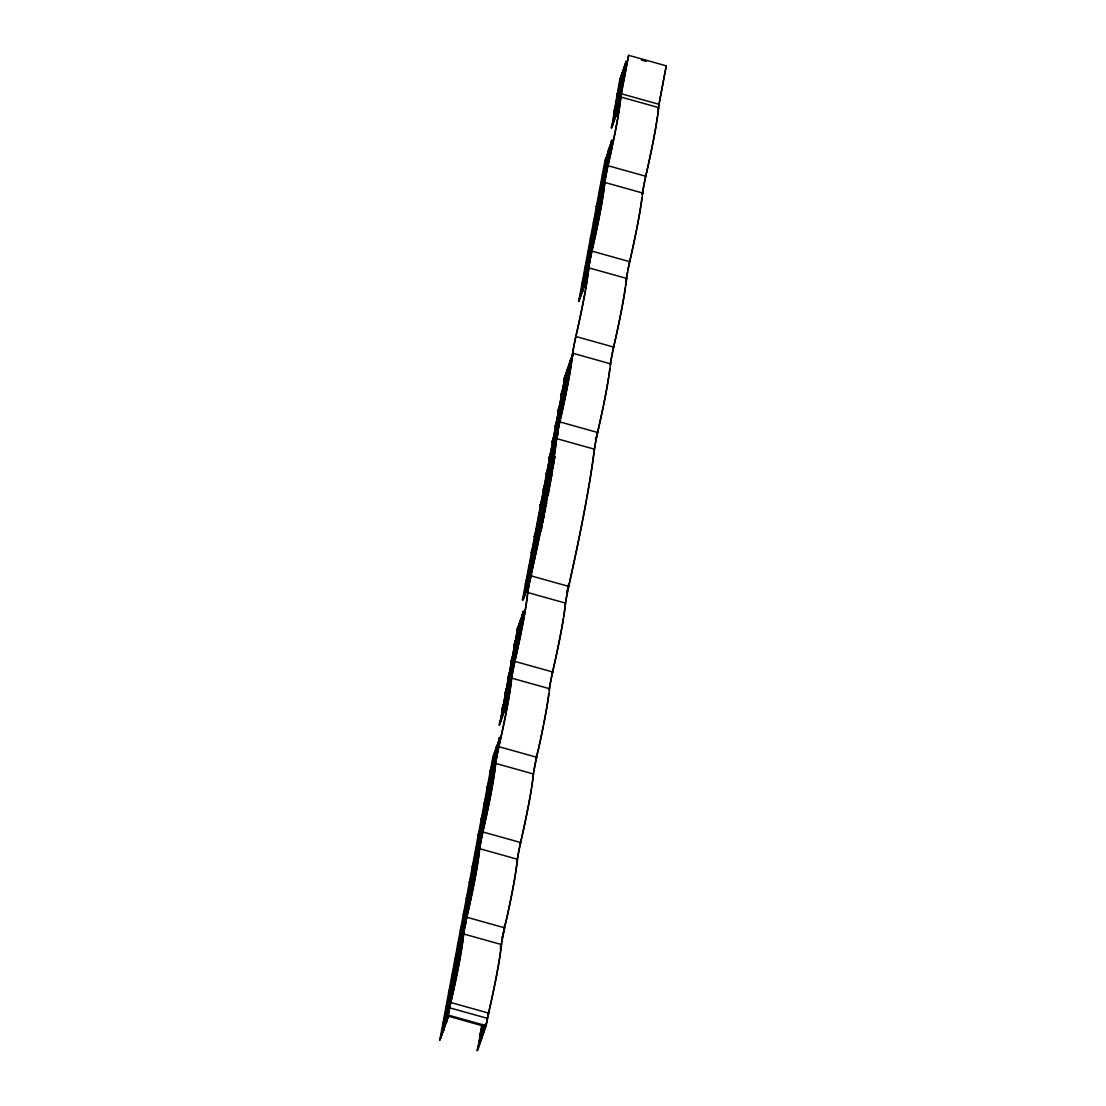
<?xml version="1.0" encoding="UTF-8"?>
<svg xmlns="http://www.w3.org/2000/svg" width="1106" height="1106" viewBox="0 0 1106 1106"><rect width="100%" height="100%" fill="white"/><g stroke="black" fill="none" stroke-linecap="round" stroke-linejoin="round"><path stroke-width="1.5" d="M543.917 512.272L545.175 505.276M558.212 433.248L552.378 448.538M659.024 104.323L666.241 65.835L628.609 55.3L621.378 93.775A17.945 1.272 -74.4 0 0 620.922 97.038L620.521 100.618A189.403 13.383 -74.4 0 1 608.01 165.706A68.24 4.825 -74.4 0 0 604.871 182.449L604.484 186.015A189.403 13.383 -74.4 0 1 591.973 251.117A68.24 4.825 -74.4 0 0 588.821 267.846L588.433 271.426A189.403 13.383 -74.4 0 1 575.922 336.514A68.24 4.825 -74.4 0 0 572.784 353.243L572.383 356.823A189.403 13.383 -74.4 0 1 559.871 421.911A68.24 4.825 -74.4 0 0 556.733 438.64A449.7 31.77 -74.4 0 1 530.963 575.825A68.24 4.825 -74.4 0 0 527.825 592.567A189.375 13.383 -74.4 0 1 514.898 661.416A68.24 4.825 -74.4 0 0 511.746 678.144A189.403 13.383 -74.4 0 1 500.506 739.555L498.889 746.688A68.24 4.825 -74.4 0 0 495.737 763.43A189.403 13.383 -74.4 0 1 484.497 824.827L482.88 831.975A68.24 4.825 -74.4 0 0 479.741 848.717A189.403 13.383 -74.4 0 1 468.488 910.114L466.87 917.247A68.24 4.825 -74.4 0 0 463.732 933.989A189.403 13.383 -74.4 0 1 452.478 995.386L450.875 1002.534A17.945 1.272 -74.4 0 0 449.713 1007.829L448.345 1015.114L439.759 1040.124L448.801 1015.432M610.941 360.21A69.678 4.922 -74.4 0 0 610.18 364.994L610.553 363.819A68.24 4.825 -74.4 0 1 613.692 347.09A189.403 13.383 -74.4 0 0 626.203 282.002L626.604 278.422L588.821 267.846L588.046 272.615A188.117 13.286 -74.4 0 1 575.618 337.316A69.678 4.922 -74.4 0 0 573.668 346.883L573.157 349.634A69.678 4.922 -74.4 0 0 572.41 354.418L573.074 354.68L572.784 353.243L610.553 363.819L610.153 367.399A189.403 13.383 -74.4 0 1 597.655 432.487A68.24 4.825 -74.4 0 0 594.503 449.216A449.7 31.77 -74.4 0 1 568.747 586.401A68.24 4.825 -74.4 0 0 565.608 603.129A189.375 13.383 -74.4 0 1 552.668 671.992L552.364 672.807A69.678 4.922 -74.4 0 0 550.982 679.388L550.401 682.374A69.678 4.922 -74.4 0 0 549.143 689.909M652.858 142.729A188.117 13.286 -74.4 0 1 647.176 169.66L645.489 177.084A69.678 4.922 -74.4 0 0 642.282 194.186L642.655 193.025A68.24 4.825 -74.4 0 1 645.793 176.283A189.403 13.383 -74.4 0 0 658.305 111.208L658.692 107.614A17.945 1.272 -74.4 0 1 659.148 104.351L621.378 93.775L621.019 94.84A17.945 1.272 -74.4 0 0 620.563 98.102L620.148 101.821A188.117 13.286 -74.4 0 1 607.706 166.508A69.678 4.922 -74.4 0 0 605.756 176.075L605.259 178.84A69.678 4.922 -74.4 0 0 604.498 183.61L604.871 182.449L642.655 193.025L642.254 196.591A189.403 13.383 -74.4 0 1 629.743 261.693A68.24 4.825 -74.4 0 0 626.604 278.422L626.231 279.583A69.678 4.922 -74.4 0 1 626.383 278.491M568.719 585.834L568.332 584.645M597.434 432.93C596.549 430.732 597.599 436.856 595.332 439.054M642.254 194.366L642.655 193.025M658.402 107.849A17.945 1.272 -74.4 0 0 658.333 108.678L657.918 112.383A188.117 13.286 -74.4 0 1 657.586 115.093M540.447 529.11L543.115 520.76L541.802 524.797M552.336 464.091C551.272 465.958 553.788 458.368 552.544 464.008M553.041 461.879L551.742 465.944L552.654 461.727M552.613 463.165L554.493 456.446L552.212 463.068M553.664 460.248L554.59 457.773L552.889 463.732M550.304 478.815L550.207 475.234L553.29 464.382L550.47 476.147L553.166 467.631M550.594 472.898L553.484 462.944L552.157 468.654M449.216 1009.681L449.354 1008.879A17.945 1.272 -74.4 0 1 450.501 1003.584L452.188 996.16A188.117 13.286 -74.4 0 0 462.944 938.897L463.359 935.178A69.678 4.922 -74.4 0 1 466.566 918.077L466.87 917.247L504.654 927.823A68.24 4.825 -74.4 0 0 501.502 944.565A189.403 13.383 -74.4 0 1 490.262 1005.962L488.645 1013.11A17.945 1.272 -74.4 0 0 487.497 1018.391L486.128 1025.691L477.557 1050.7L481.746 1024.723M554.286 460.621L554.009 459.806L550.995 470.465L552.392 464.7M553.774 463.76L553.885 463.055M486.986 1020.257L487.138 1019.456A17.945 1.272 -74.4 0 1 488.285 1014.161L489.958 1006.737A188.117 13.286 -74.4 0 0 501.129 945.754A69.678 4.922 -74.4 0 1 501.474 943.487M550.705 476.188L549.71 480.571L550.456 478.677M549.903 478.704L550.304 476.078L549.323 480.46L552.488 471.211L550.581 477.903M543.972 511.511L544.774 508.027M548.092 487.069L551.77 475.469L549.088 483.792M548.493 487.179L548.23 486.308M549.682 480.709C548.714 487.981 551.092 475.829 548.687 483.681M551.369 475.345L549.516 482.437L551.161 478.843M545.12 510.474C545.41 507.585 540.143 526.083 543.875 511.967M551.77 475.469L551.23 476.105M550.014 482.797L547.885 490.4L550.429 482.161L547.899 488.023M550.429 480.543L550.152 483.681L550.816 480.654M540.723 528.35L541.346 525.64M628.609 55.3L618.074 109.715L620.549 93.194L614.024 112.453L619.692 80.199L626.134 61.383L620.66 93.761M439.759 1040.124L493.082 756.158L500.189 737.522L493.663 756.767M520.193 622.153L516.682 630.448L523.871 611.383L506.05 706.305L499.608 725.135L517.428 630.213M531.682 575.023L522.474 599.784L564.585 379.289M579.392 301.191L578.811 300.583L585.074 282.265L585.834 282.376L578.728 301.012L605.272 159.057L605.853 159.665L611.715 140.227L585.655 282.873L611.715 140.227M617.48 109.107L618.24 109.204L611.798 128.033L614.106 112.024M614.756 109.95L617.646 94.549L623.397 77.365M617.742 94.079L620.632 78.678L626.203 62.406L623.314 77.793M440.782 1038.175L443.672 1022.787L449.243 1006.501L446.354 1021.903M443.755 1022.359L446.644 1006.958L452.216 990.686L449.326 1006.073M446.727 1006.529L449.617 991.142L455.188 974.87L452.299 990.257M449.7 990.713L452.589 975.326M452.658 974.898L455.561 959.496L461.285 942.367M455.631 959.068L461.423 928.293L466.995 912.008L461.216 942.796M461.492 927.865L464.382 912.464L469.967 896.192L467.078 911.579M464.465 912.035L467.354 896.648L472.939 880.376L470.036 895.763M467.437 896.219L470.327 880.832L475.898 864.546L473.009 879.947M470.81 878.316L473.299 865.003L478.87 848.731L475.981 864.118M473.382 864.574L476.271 849.187L481.843 832.915M476.354 848.717L479.257 833.33L484.981 816.187M479.327 832.887L485.119 802.113L490.691 785.827L484.912 816.615M485.188 801.684L488.092 786.283M488.161 785.854L491.05 770.467M491.133 770.039L494.023 754.651L499.608 738.366L496.705 753.753M499.967 723.006L502.857 707.619L508.428 691.333L505.539 706.72M502.94 707.19L505.829 691.789L511.401 675.517L508.511 690.904M505.912 691.361L508.801 675.973L514.871 658.927L514.705 659.784M508.884 675.545L511.774 660.158L517.511 643.015M511.857 659.729L514.746 644.328L520.484 627.199M514.829 643.899L517.719 628.512L523.29 612.226L520.401 627.627M523.138 599.964L529.415 581.659L570.364 360.28L529.885 579.572M523.511 597.848L526.401 582.447L532.138 565.318M526.484 582.019L529.373 566.631L535.11 549.502M529.456 566.203L532.345 550.816L538.083 533.631L531.392 552.323L538.511 533.645L550.221 470.866L549.253 473.686M532.428 550.346L535.318 534.945L541.055 517.802M535.401 534.516L541.18 503.728L546.917 486.599M541.263 503.299L544.152 487.912L549.889 470.769M544.235 487.483L547.124 472.082L552.862 454.953M547.207 471.654L550.097 456.266L555.834 439.137L558.641 424.165M550.18 455.838L553.069 440.451L558.807 423.308M553.152 440.022L558.931 409.234L564.668 392.105M559.014 408.805L561.903 393.418L567.641 376.275M561.986 392.989L564.876 377.588L570.447 361.316L567.558 376.704M597.392 204.569L600.282 189.181L605.369 174.306M600.364 188.753L603.254 173.366L608.825 157.08L605.936 172.481M603.337 172.937L606.226 157.536L611.798 141.264L608.908 156.651M612.157 125.904L615.06 110.503L620.632 94.231L617.742 109.618M579.751 299.062L582.641 283.675L588.378 266.532M582.724 283.247L585.613 267.846L591.351 250.716L597.046 220.357M585.696 267.431L591.475 236.643L597.212 219.5M591.558 236.214L594.447 220.813L600.185 203.684M594.53 220.384L597.42 204.997L602.991 188.725L600.102 204.112M605.604 172.384L606.434 172.066L605.687 171.955L599.908 191.31L599.411 190.273M608.742 156.057L602.881 175.495L602.383 174.444M620.01 86.406L617.12 101.793L618.475 98.448M622.996 70.535L620.77 86.116L623.328 72.609M446.036 1014.631L443.81 1030.211L446.368 1016.704M449.008 998.815L446.783 1014.396L448.096 1007.538M451.981 982.985L449.741 998.566M454.939 967.169L452.713 982.75L453.723 977.552M457.912 951.354L455.686 966.934L457.013 960.077M463.773 920.137L458.658 951.105L455.907 959.165M466.746 904.321L464.52 919.902L465.847 913.044M469.718 888.491L467.492 904.072M472.691 872.675L470.465 888.256M475.663 856.86L473.437 872.44L476.396 856.832M478.635 841.03L476.41 856.611M481.608 825.173L479.382 840.754L478.787 840.366M487.47 793.956L481.691 824.744L485.313 816.283L478.386 834.408L481.801 826.541M490.442 778.14L488.216 793.707M493.414 762.311L491.188 777.891L492.516 771.034M496.387 746.495L494.161 762.075L495.792 753.559M505.221 699.462L502.995 715.043M508.193 683.646L505.967 699.213M511.166 667.817L508.94 683.397L510.184 676.748M514.138 652.001L511.912 667.582M517.11 636.185L514.221 651.572L514.954 651.558M520.083 620.355L517.193 635.756L520.815 627.296M528.765 574.304L526.539 589.871L527.852 583.028M531.737 558.475L529.511 574.055L531.129 565.539M534.71 542.659L532.47 558.24M537.682 526.802L535.456 542.369L538.028 528.875M543.544 495.571L538.428 526.553M546.516 479.755L543.627 495.156L547.249 486.681L540.322 504.82L543.737 496.94M549.488 463.939L546.599 479.327L548.3 476.492M552.461 448.11L550.235 463.69M555.433 432.294L553.207 447.875L555.765 434.368M561.295 401.077L556.166 432.059M564.267 385.261L561.378 400.662L565 392.188M567.24 369.445L565 385.026M585.005 275.518L582.779 291.099L584.092 284.242M587.977 259.703L585.751 275.283M593.839 228.486L588.724 259.454L589.719 254.269M596.811 212.67L594.586 228.251L591.821 236.297M599.784 196.854L597.558 212.421L602.894 181.55M602.646 181.025L600.406 196.605M605.618 165.209L603.378 180.79M608.577 149.393L606.351 164.974L607.36 159.776M620.328 86.724L615.185 117.941L617.756 104.434M620.355 86.448L623.314 70.853M443.395 1030.543L446.354 1014.949M446.368 1014.727L449.326 999.133M449.34 998.912L452.299 983.303M452.313 983.082L455.271 967.487M455.271 967.266L458.243 951.672M458.243 951.45L464.105 920.455M464.105 920.233L467.078 904.639M467.078 904.404L470.036 888.809M470.05 888.588L473.009 872.993M473.022 872.772L475.981 857.178M475.995 856.943L478.953 841.348M478.967 841.085L481.94 825.491M481.94 825.256L487.801 794.274M487.801 794.053L490.774 778.458M490.774 778.223L493.732 762.628M493.746 762.407L496.705 746.813M502.58 715.375L505.539 699.78M505.553 699.559L508.511 683.964M508.525 683.729L511.484 668.135M511.497 667.913L514.456 652.319M514.47 652.098L517.428 636.503M517.442 636.268L520.401 620.673M526.124 590.217L529.083 574.622M529.097 574.387L532.055 558.793M532.069 558.571L535.028 542.977M535.041 542.714L538 527.12M538.014 526.885L543.862 495.889M543.875 495.668L546.834 480.073M546.848 479.852L549.806 464.257M549.82 464.036L552.779 448.428M552.793 448.207L555.751 432.612M555.765 432.391L561.613 401.395M561.627 401.174L564.585 385.579M564.599 385.358L567.558 369.763M602.977 181.121L605.867 165.734M605.936 165.306L608.839 149.904M614.77 118.273L617.66 102.872M619.028 95.323L620.743 86.379M622.913 70.964L623.729 70.521M582.364 291.431L585.323 275.836M585.337 275.615L588.295 260.021M588.309 259.799L594.157 228.804M594.171 228.583L597.129 212.988M597.143 212.767L600.102 197.158M600.157 196.315L602.964 181.343M603.116 180.485L605.936 165.527M606.088 164.67L608.908 149.711M614.922 117.637L617.742 102.678M448.649 1004.414L449.741 998.787M450.128 996.7L452.713 982.971M454.276 974.441L455.216 969.45M455.672 967.156L454.87 967.598M457.566 956.953L458.644 951.34M458.658 951.105L459.349 947.579M459.902 944.455L462.557 930.519M463.11 927.409L464.506 920.123M466.4 909.92L466.746 904.542M469.124 895.556L466.898 903.685M469.677 892.431L470.451 888.477M470.783 886.597L473.423 872.662M477.35 851.62L478.041 848.095M478.594 844.97L479.368 841.016M480.64 834.104L482.34 825.159M482.354 824.924L483.612 818.274M483.986 816.408L484.926 811.417M485.949 806.011L484.511 809.772M486.571 802.68L488.202 793.942M488.534 792.048L489.225 788.523M491.175 778.112L490.373 778.569M493.069 767.91L493.76 764.384M494.147 762.297L493.414 762.546M496.345 750.435L497.119 746.481M504.626 706.527L502.4 714.656M505.179 703.402L505.954 699.448M507.212 692.563L508.926 683.619M510.571 674.881L511.497 669.89M511.898 667.803L511.083 668.245M512.838 662.591L514.47 654.075M514.871 651.987L514.055 652.429M515.189 650.093L517.843 636.157M517.843 635.936L520.414 622.429M520 620.784L520.815 620.342M528.405 579.903L528.682 574.733M529.498 574.277L528.751 574.526M531.696 562.415L532.47 558.461M532.788 556.567L535.442 542.645M537.668 527.023L538.415 526.774M539.369 521.562L540.723 510.765M542.562 504.502L544.276 495.557M544.29 495.336L545.535 488.686M545.922 486.82L546.862 481.829M548.203 474.529L548.894 471.004M549.447 467.879L550.221 463.926M551.479 457.041L553.194 448.096M556.166 432.28L555.35 432.723M557.106 427.068L558.406 416.478M559.373 414.999L562.028 401.063M562.028 400.842L565 385.247M565.94 380.035L567.972 369.418M584.645 281.118L585.738 275.505M586.125 273.417L588.71 259.689M590.286 251.145L591.281 245.947M591.06 245.67L587.632 253.551L594.738 234.914L590.867 244.302M592.54 239.076L594.503 228.679M595.277 224.712L593.991 227.864L597.461 213.071M595.83 221.601L597.544 212.656M597.558 212.421L598.553 207.237M599.106 204.112L600.517 196.827M601.346 191.614L603.309 181.218M604.636 174.14L606.351 165.195M607.913 156.651L609.309 149.365M618.143 102.333L617.342 102.789M626.134 61.383L619.996 93.568L621.033 93.899M620.328 93.664L623.217 78.277M499.525 737.343L446.865 1021.488L461.133 941.773L463.4 935.151L462.253 940.625M523.207 611.203L505.387 706.126L498.944 724.942M455.271 974.441L458.161 959.04M458.243 958.612L461.133 943.224M478.953 848.302L481.539 834.574M484.829 817.044L481.608 832.348M490.774 785.398L493.663 770.011L487.221 787.375M493.746 769.582L496.635 754.181M514.373 659.688L511.566 674.66L505.995 690.932M514.456 659.259L517.345 643.872M517.428 643.443L520.318 628.056M529.083 581.562L523.221 599.549M529.47 579.475L531.972 566.175M532.055 565.747L534.945 550.346M535.028 549.917L537.917 534.53M538 534.06L540.889 518.673M540.972 518.23L546.751 487.456M546.834 487.027L549.723 471.626M549.806 471.197L552.696 455.81M552.779 455.382L555.668 439.994M558.724 423.736L564.502 392.962M564.585 392.533L567.475 377.132M602.964 188.296L605.535 174.568M447.709 1016.58L446.686 1021.985L499.345 737.84L497.741 750.103M448.953 1009.916L449.741 1005.741M450.045 1004.082L450.667 1000.75M451.303 997.432L461.617 942.464L455.354 960.768M463.497 932.482L464.119 929.164M464.506 927.063L466.151 922.28M466.704 915.422L466.746 911.496M467.479 911.247L478.276 853.804M479.202 848.827L479.368 847.97M483.281 827.122L493.995 770.094M495.087 764.26L494.147 769.251L487.055 788.232L493.58 768.974M496.967 754.278L497.119 753.421L490.193 771.559L496.456 753.241L497.216 753.338L490.027 772.403L496.553 753.158M510.488 682.264L505.871 706.817L523.041 611.715L515.493 655.609M511.11 678.932L511.732 675.6L504.806 693.739L511.331 674.48M531.06 572.922L532.47 565.415L528.917 573.668M532.774 563.742L538.249 534.627L534.627 543.087M550.539 469.207L551.161 465.875M551.783 462.557L555.336 439.898M559.138 423.404L552.046 442.386L558.309 424.082M559.76 420.086L570.198 360.791M585.323 282.79L587.908 269.062M588.295 266.961L591.185 251.574M597.129 219.928L600.019 204.541M462.018 940.791L500.189 737.522M531.212 576.226L528.931 580.954M463.234 936.008L454.525 961.446L463.4 935.151M557.452 433.704L558.281 433.04L549.074 458.216L552.488 450.336M621.213 98.475L621.268 98.13M546.986 496.622L545.438 501.239L549.53 487.663M546.502 495.557L550.207 484.055L546.682 494.645M547.18 491.949L549.806 483.944M604.871 182.449L604.097 187.218A188.117 13.286 -74.4 0 1 591.669 251.919A69.678 4.922 -74.4 0 0 589.705 261.486L589.208 264.237A69.678 4.922 -74.4 0 0 588.447 269.021L588.821 267.846M545.839 501.35L548.645 490.165L547.097 497.589M546.696 497.479L547.511 493.829L548.327 494.092L547.221 494.686M548.037 494.949L548.203 491.838M548.327 494.092L549.046 490.276M477.93 1048.571L482.465 1024.433M483.101 1025.456L480.944 1040.608L483.764 1025.635L479.783 1035.119L483.184 1025.027M483.17 1025.248L481.027 1040.4L483.834 1025.442M480.543 1040.94L483.502 1025.345M484.497 1025.124L483.834 1032.382L485.493 1023.962M483.502 1032.299L484.829 1025.221M501.834 936.962L501.751 937.39M450.501 1003.584L450.875 1002.534L488.645 1013.11L488.285 1014.161L487.732 1013.483M500.451 946.197L501.198 945.962L500.368 946.625M658.664 106.121A17.945 1.272 -74.4 0 1 658.789 105.416L666.241 65.835M449.368 1008.838L449.713 1007.829L487.497 1018.391L485.783 1026.714L448.635 1016.29M488.396 1013.663L487.677 1013.829M520.414 843.104L519.626 843.408L520.663 842.537L522.281 835.403A189.403 13.383 -74.4 0 0 533.521 774.006A68.24 4.825 -74.4 0 1 536.659 757.264L538.276 750.117A189.403 13.383 -74.4 0 0 549.53 688.72A68.24 4.825 -74.4 0 1 552.668 671.978M610.263 364.676L610.553 363.819M543.903 511.027L546.737 502.497L543.516 512.161M545.258 507.115L546.005 503.576L545.313 505.221M545.659 507.225L546.405 503.686L545.714 505.331M502.636 936.906L502.387 938.22A69.678 4.922 -74.4 0 0 501.668 942.257M552.35 464.34L551.77 468.294M502.663 936.754L502.967 935.234A69.678 4.922 -74.4 0 1 504.336 928.653L503.742 928.197M553.484 461.091L553.014 463.276M538.829 534.889L541.484 528.322L539.023 533.977M540.903 524.659L540.005 529.65L542.617 519.709L541.691 522.198M542.617 519.709C539.452 524.838 549.281 503.382 541.111 525.723L541.304 524.769M541.166 524.686L540.309 528.488L540.654 527.659M542.41 521.299L543.336 517.027L542.852 519.917M540.71 525.613L543.765 515.59M542.23 525.253L540.82 531.544L542.396 521.825L541.221 525.488M550.954 476.313L552.088 471.101L550.276 477.82M551.811 468.585L552.682 465.515M554.051 460.4L554.894 456.557L553.65 460.359M630.752 256.716L629.438 262.481A69.678 4.922 -74.4 0 0 627.766 270.597M535.636 758.135L537.986 750.891A188.117 13.286 -74.4 0 0 543.364 725.508M520.29 843.602L521.977 836.177A188.117 13.286 -74.4 0 0 531.281 789.117M503.631 928.694L505.967 921.45A188.117 13.286 -74.4 0 0 513.585 884.33M504.295 928.874L506.272 920.676A189.403 13.383 -74.4 0 0 517.511 859.279A68.24 4.825 -74.4 0 1 520.663 842.537L482.88 831.975L482.575 832.79A69.678 4.922 -74.4 0 0 479.354 849.892L478.953 853.611A188.117 13.286 -74.4 0 1 468.197 910.874L466.511 918.312L466.87 917.247M540.696 527.866L541.581 524.742M551.065 476.368L550.456 478.359M545.258 510.35L542.797 518.078L544.276 512.078M541.415 524.686L542.714 520.65L541.622 525.253M541.055 526.221L540.793 527.23M541.442 526.332L541.18 527.341M543.668 514.027L543.074 516.889L543.544 515.88M545.009 507.17L545.576 505.387M552.682 464.727L552.917 463.967M542.009 521.189L543.336 517.027M544.111 512.244L545.535 508.566L543.751 515.258M554.009 459.806L551.327 469.29L551.866 467.866M552.793 464.81L554.41 459.916M550.069 476.036L553.691 464.492M547.484 490.29L547.746 489.516M625.872 62.309L619.609 80.627L623.024 72.761M623.107 72.332L619.692 80.199M623.66 70.715L626.798 61.563M623.577 71.143L626.535 62.503M623.162 77.199L616.692 96.07L617.383 96.208M622.885 78.18L616.623 96.499L623.065 79.77M617.355 96.25L623.245 78.872M613.733 111.886L620.176 93.07L621.213 93.388L614.687 112.632M620.839 93.25L614.397 112.065L613.802 111.457M620.535 98.323L620.922 97.038L658.692 107.614L658.333 108.678M611.134 127.84L617.577 109.024M612.24 125.476L617.812 109.19M605.853 159.665L608.687 151.19M612.378 140.421L608.507 149.822M603.406 172.508L608.977 156.222M602.881 175.495L609.406 156.236L608.646 156.14M600.434 188.324L606.019 172.052M599.908 191.31L605.742 174.098M602.908 187.688L596.397 206.946L599.894 198.638M603.461 187.882L596.355 206.518L602.798 187.688L603.572 187.882L599.701 197.269M599.95 203.518L593.424 222.762L600.599 203.698L599.853 203.587L594.24 222.085M598.581 209.407L600.517 203.781M595.139 226.633L597.544 219.596L591.268 237.914M588.586 252.03L594.24 235.329M590.853 251.477L584.59 269.795L588.005 261.928M591.198 252.223L584.673 269.366L591.779 250.73L590.936 251.048M591.033 253.08L587.894 260.131M587.88 267.306L581.618 285.611L588.544 267.486M578.728 301.012L585.171 282.182M579.834 298.634L585.406 282.362M572.784 353.243L563.839 379.538L573.129 354.335M658.651 105.374L659.148 104.351M567.392 376.109L560.866 395.354L568.055 376.289L567.309 376.192L561.032 394.496L564.447 386.63M567.972 376.372L564.406 384.625M564.419 391.925L557.908 411.169L565.083 392.118L564.337 392.008L558.06 410.326L561.489 402.446M556.042 424.621L561.696 407.92M556.304 424.718L559.069 416.658M559.608 415.054L562.194 407.506L555.751 426.322M557.618 432.861L549.143 457.787L555.682 440.63M558.281 433.04L555.419 439.469M547.857 470.99L546.101 474.032L553.29 454.967L546.184 473.603M553.028 455.907L549.405 464.368M549.654 470.603L543.129 489.847L550.318 470.783L549.558 470.686L543.945 489.184M543.71 502.235L537.931 521.244M538.29 519.115L543.945 502.414M550.207 484.055L547.567 493.4M541.387 510.958L540.654 510.972M541.871 509.548L544.456 502L538.014 520.815M538.456 519.723L544.373 502.428L543.613 502.318M545.438 501.239L545.742 500.382M540.82 517.636L534.378 536.465L541.484 517.815L540.723 517.719M540.558 518.576L534.295 536.894L537.599 527.23M538.332 527.203L541.221 518.755M537.585 534.433L531.309 552.751L534.737 544.885M626.604 278.422L625.83 283.191A188.117 13.286 -74.4 0 1 625.484 285.887M528.419 568.138L535.525 549.502L534.779 549.405L529.166 567.903M534.862 549.323L529 568.76M529.553 567.143L531.723 558.696M532.871 557.479L535.276 550.442M531.903 565.138L525.378 584.397L532.553 565.332L531.806 565.221L525.53 583.539L528.958 575.673M522.474 599.784L531.336 573.738L529.663 580.719M523.594 597.42L529.166 581.134M520.663 620.978L523.871 611.383M520.235 627.019L513.723 646.277L520.898 627.213L520.152 627.102L513.875 645.42L517.304 637.554M512.119 659.812L514.884 651.752M515.424 650.148L517.276 642.849L511.566 661.429M514.304 658.664L507.778 677.909L514.967 658.844L514.207 658.747M508.967 675.116L514.539 658.844M503.023 706.762L508.594 690.476M500.05 722.577L505.622 706.305M536.299 758.315L536.659 757.264L498.889 746.688L498.53 747.753L500.202 740.315A188.117 13.286 -74.4 0 0 510.958 683.052L511.373 679.333A69.678 4.922 -74.4 0 1 514.58 662.231A188.117 13.286 -74.4 0 0 527.451 593.742A69.678 4.922 -74.4 0 1 530.659 576.641L533.825 562.318A448.455 31.673 -74.4 0 0 549.06 486.82M491.216 769.61L496.788 753.338M488.244 785.426L493.815 769.154M490.608 784.804L484.082 804.048L491.271 784.983L490.511 784.887M485.271 801.256L490.843 784.97M482.23 817.5L487.884 800.799M481.774 831.836L475.912 851.316M479.935 839.136L481.87 833.509M476.465 849.698L481.774 833.979M482.257 832.569L481.677 831.919L476.078 850.417M482.88 831.975L482.52 833.025L484.207 825.601A188.117 13.286 -74.4 0 0 494.963 768.324L495.364 764.619A69.678 4.922 -74.4 0 1 498.585 747.518L498.889 746.688M478.801 847.694L472.276 866.952L479.465 847.887L478.704 847.777L473.091 866.275M473.465 864.145L479.036 847.873M566.618 591.959L568.996 584.839M475.829 863.523L469.303 882.768L476.396 863.786M471.018 878.441L476.064 863.689M472.856 879.339L466.331 898.584L473.52 879.533L472.76 879.422M467.52 895.791L473.091 879.519M469.884 895.155L463.359 914.413L470.451 895.431M464.548 911.607L470.119 895.335M466.912 910.985L460.386 930.229L467.575 911.164L466.815 911.067M461.575 927.436L467.147 911.15M465.972 920.676L457.497 945.63L464.036 928.473M458.52 943.681L464.174 926.98M461.617 942.464L458.064 950.718M458.078 958.017L451.552 977.262L458.644 958.28M452.741 974.469L458.313 958.183M449.769 990.285L455.354 974.013M452.133 989.649L445.621 1008.907L452.713 989.925M446.796 1006.114L449.492 998.276M449.962 996.865L452.382 989.829M449.174 1005.478L442.649 1024.723L449.824 1005.658L449.077 1005.561M444.349 1020.396L449.409 1005.644M440.865 1037.746L446.437 1021.474M502.649 934.957L503.783 931.252M500.258 948.685L501.198 945.962M480.82 1033.184L483.516 1025.124M487.152 1019.414L487.497 1018.391M476.893 1050.52L485.368 1025.594M478.013 1048.142L483.585 1031.87M544.111 511.276L544.802 509.631L544.511 511.387M540.82 531.544L540.696 530.659M514.898 661.416L514.58 662.231L514.898 661.416L552.668 671.978L552.378 672.738A188.117 13.286 -74.4 0 0 563.369 618.254M536.659 757.264L536.355 758.08A69.678 4.922 -74.4 0 0 534.972 764.675L534.405 767.647A69.678 4.922 -74.4 0 0 533.686 771.698M520.663 842.537L520.345 843.366A69.678 4.922 -74.4 0 0 518.977 849.947L518.396 852.933A69.678 4.922 -74.4 0 0 517.138 860.468A188.117 13.286 -74.4 0 1 513.834 882.961M504.654 927.823L503.672 928.542M541.691 520.829L542.216 519.599M543.737 517.138L542.438 519.101M542.908 518.59L544.166 515.7M641.356 59.987L646.263 61.355M623.065 77.282L623.825 77.379L622.968 77.752M608.01 165.72L645.793 176.283M602.632 188.2L603.406 188.379M594.489 228.901L591.682 243.859M591.599 244.288L588.793 259.26M591.973 251.117L629.743 261.693M588.627 260.117L585.821 275.076M588.461 268.896L589.18 268.938M585.655 275.933L582.848 290.892M575.922 336.514L613.692 347.09M573.074 354.487L572.009 358.026A188.117 13.286 -74.4 0 1 559.567 422.713A69.678 4.922 -74.4 0 0 557.618 432.28L557.12 435.045A69.678 4.922 -74.4 0 0 556.359 439.815A448.455 31.673 -74.4 0 1 552.585 466.138M559.871 421.911L597.655 432.487M556.733 438.653L594.503 449.216M553.194 455.05L546.917 473.354M546.433 480.184L547.166 480.17M549.889 482.824L547.885 488.783M530.963 575.825L568.747 586.401M527.825 592.567L565.608 603.129M511.235 674.563L511.995 674.674L511.152 674.992M511.746 678.144L549.53 688.72M505.29 706.209L506.05 706.305M535.76 757.638L535.691 757.983M495.737 763.43L533.521 774.006M479.741 848.717L517.511 859.279M463.843 926.883L464.603 926.994M463.732 933.989L501.502 944.565M460.801 935.952L461.534 935.939M448.345 1015.114L486.128 1025.691M445.953 1015.059L446.686 1015.045M552.06 469.414A448.455 31.673 -74.4 0 1 549.336 485.271M563.618 616.664A188.117 13.286 -74.4 0 0 565.221 604.318A69.678 4.922 -74.4 0 1 565.567 602.051M565.76 600.821A69.678 4.922 -74.4 0 1 567.71 590.604M568.069 588.931A69.678 4.922 -74.4 0 1 568.443 587.217L571.608 572.894A448.455 31.673 -74.4 0 0 586.553 498.972M589 485.036A448.455 31.673 -74.4 0 0 593.092 458.52L594.129 450.391A69.678 4.922 -74.4 0 1 597.351 433.289L599.023 425.865A188.117 13.286 -74.4 0 0 603.129 406.828M588.696 486.751A448.455 31.673 -74.4 0 1 586.83 497.396M609.779 368.588A188.117 13.286 -74.4 0 1 608.812 375.667M608.577 377.215A188.117 13.286 -74.4 0 1 607.788 382.109M607.581 383.381A188.117 13.286 -74.4 0 1 603.461 405.211M548.742 693.628A188.117 13.286 -74.4 0 1 543.668 723.96M533.479 772.928A69.678 4.922 -74.4 0 0 533.147 775.182A188.117 13.286 -74.4 0 1 531.53 787.527M657.393 116.503A188.117 13.286 -74.4 0 1 653.148 141.209M625.291 287.311A188.117 13.286 -74.4 0 1 622.18 306.141M621.904 307.579A188.117 13.286 -74.4 0 1 615.074 340.454L613.388 347.892A69.678 4.922 -74.4 0 0 611.176 358.869M641.881 197.794A188.117 13.286 -74.4 0 1 631.125 255.057M626.563 277.329A69.678 4.922 -74.4 0 1 627.489 272.062M545.147 508.636L542.341 517.967L545.147 508.636M548.147 487.262L548.424 488.119L548.147 487.262M485.188 1026.091L485.188 1026.091M596.977 219.334L590.452 238.578L596.977 219.334M594.005 235.149L587.562 253.979L594.669 235.343L593.908 235.232M588.143 266.366L581.701 285.182L588.143 266.366M561.461 407.741L555.005 426.57L561.461 407.741M558.558 423.142L552.115 441.958L559.221 423.322L558.475 423.225M546.682 486.419L540.157 505.677L547.346 486.612L546.585 486.502M517.276 642.849L510.751 662.093L517.926 643.028L517.179 642.918M508.359 690.31L501.834 709.554L508.359 690.31M487.718 800.191L481.193 819.435L487.718 800.191M484.746 816.007L478.221 835.265L484.746 816.007M455.105 973.833L448.58 993.091L455.105 973.833"/></g></svg>
